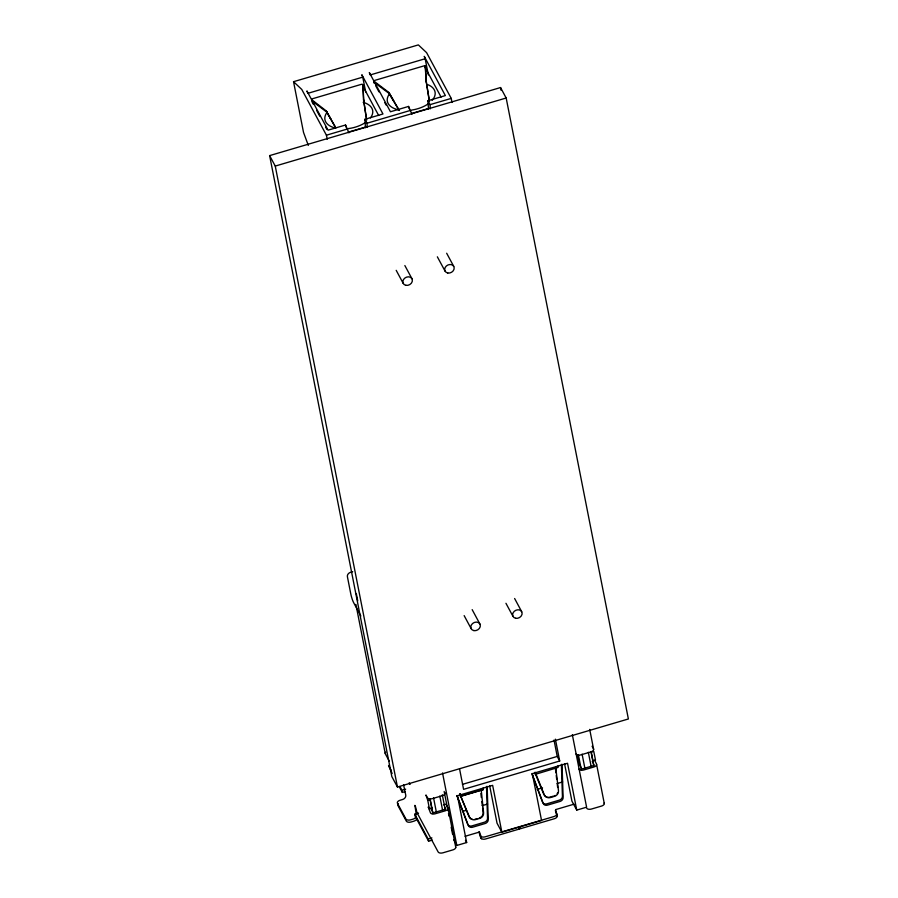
<?xml version="1.0" encoding="UTF-8"?>
<svg xmlns="http://www.w3.org/2000/svg" width="898" height="898" viewBox="0 0 898 898"><rect width="100%" height="100%" fill="white"/><g stroke="black" fill="none" stroke-linecap="round" stroke-linejoin="round"><path stroke-width="1.35" d="M558.04 765.736C559.622 768.43 555.334 767.015 555.941 769.182L558.466 790.554A5.253 5.096 -50.7 0 1 554.661 796.302L550.351 797.57A5.253 5.096 -50.7 0 1 544.278 794.73L535.197 772.269M308.317 145.42L303.524 132.41L293.545 81.696L418.356 44.9L426.584 52.645L451.234 98.398L452.031 102.473M365.475 127.707L364.869 119.311L382.963 113.979L361.838 74.758L362.758 77.138L307.846 93.336L306.925 90.945L328.051 130.165L345.528 125.013L348.929 132.837M428.503 109.118L427.897 100.733L445.374 95.581L424.249 56.361L425.169 58.74L370.245 74.938L369.325 72.547L390.462 111.767L408.556 106.435L411.958 114.259M293.545 81.696L301.773 89.441L326.423 135.194L347.638 128.942M367.282 127.426L366.979 123.239L410.667 110.353M430.31 108.849L430.019 104.651L451.234 98.398M348.121 132.186L366.541 126.764M411.845 113.406L428.941 108.366M269.625 155.612L500.545 87.555L506.169 98.005L628.375 718.972L397.455 787.041L391.831 776.579L269.625 155.612L275.259 166.074L397.455 787.041M275.259 166.074L506.169 98.005M352.69 571.7L350.512 572.34A3.94 3.255 -28.3 0 0 347.403 576.684L350.792 593.948A6.567 0.92 73.6 0 0 353.621 602.614L360.85 616.05M400.014 786.727L401.922 790.274L405.66 789.162M399.161 786.513L402.349 792.429L404.841 791.688M462.459 784.369L557.231 756.442L559.69 761.01L463.581 789.342L459.529 768.722M444.97 792.642A3.94 2.155 -11.1 0 1 442.276 795.707L432.286 798.648A3.94 2.155 -11.1 0 1 427.493 797.783L425.933 794.988L427.774 800.376L430.277 799.635L431.972 808.267L429.48 809.008L428.223 807.01L430.468 812.892A3.94 2.155 -11.1 0 0 435.261 813.756L445.251 810.804A3.94 2.155 -11.1 0 0 447.934 807.74L446.003 804.148L443.5 804.889M593.814 766.129L590.929 751.525L591.288 752.176L593.78 751.446L595.486 760.078L592.983 760.808L592.635 760.157M432.342 840.09L428.604 841.19L415.224 816.349L414.797 814.194L418.547 813.094M463.48 811.163L466.163 810.366M482.237 805.629L487.603 804.047M537.195 789.432L542.549 787.849M557.288 783.505L562.653 781.922M474.963 819.234L477.119 818.606M553.089 796.212L549.857 797.166A5.253 5.096 -50.7 0 1 543.784 794.326L534.972 772.909M414.797 814.194L428.178 839.035L431.927 837.935M465.052 836.296L479.498 832.042L481.047 836.521A3.94 2.155 -11.1 0 0 485.279 836.79L518.988 826.856L519.403 829.011L485.706 838.945A3.94 2.155 -11.1 0 1 481.474 838.676L480.879 837.957A5.253 0.73 73.6 0 1 479.004 831.817M574.013 804.181L555.638 809.603L556.76 814.205A3.94 2.155 -11.1 0 1 553.931 816.551L520.234 826.486L520.66 828.652L554.358 818.718A3.94 2.155 -11.1 0 0 557.187 816.361L557.018 815.507A5.253 0.73 73.6 0 1 555.357 810.378M453.636 839.574L456.801 845.456L466.657 842.549L457.441 795.718L492.643 785.346L501.859 832.177L541.55 820.469L532.334 773.649L567.536 763.266L576.752 810.097L586.607 807.19L572.34 734.699M441.098 97.096L425.652 68.428L425.091 66.115A1.313 0.718 -11.1 0 0 423.62 65.992L374.949 80.337A1.313 0.718 -11.1 0 0 374.006 81.179L388.778 92.393L399.341 110.499M374.264 82.436L388.969 93.336L399.038 110.252M378.687 115.494L363.241 86.825L362.68 84.513A1.313 0.718 -11.1 0 0 361.221 84.39L312.538 98.735A1.313 0.718 -11.1 0 0 311.595 99.577L326.064 110.78L335.257 126.775M480.643 789.499L483.057 789.757L483.247 787.984M483.18 789.005L482.686 788.466L483.057 789.757L460.719 796.346L460.371 795.471L469.385 816.81A5.253 5.096 -50.7 0 0 475.457 819.638L479.768 818.37A5.253 5.096 -50.7 0 0 483.584 812.623L481.227 790.105L460.663 796.167L461.078 797.143M334.965 126.596L326.064 110.78M393.638 100.677L388.778 92.393M330.868 119.097L326.266 111.083L326.243 111.722L311.853 100.834L311.64 99.757M427.897 100.733L430.019 104.651M375.757 85.905L378.978 91.877M384.771 102.63L386.061 105.021M446.665 253.236L453.759 266.403M364.869 119.311L366.979 123.239M437.348 256.817L445.094 271.185M404.863 265.55L411.958 278.717M312.066 101.912L313.357 104.303M316.567 110.274L319.789 116.246M325.581 127L326.872 129.391M396.198 270.332L403.281 283.499M514.621 598.506L521.704 611.684M592.085 746.238L593.499 748.853A3.94 2.155 -11.1 0 1 590.805 751.918L580.826 754.87A3.94 2.155 -11.1 0 1 576.022 754.006M593.275 763.39L593.971 764.703A1.313 0.718 -11.1 0 1 593.073 765.725L583.094 768.666A1.313 0.718 -11.1 0 1 581.489 768.374L579.558 764.782L577.661 755.173M505.944 603.288L513.039 616.466M472.168 609.641L479.902 623.998M576.752 810.097L571.925 801.139L564.55 763.682M464.143 615.613L471.226 628.78M520.66 828.652L519.953 827.339A5.253 0.73 73.6 0 1 519.56 826.519M518.707 827.709L519.403 829.011M501.859 832.177L497.043 823.219L489.668 785.75M465.456 840.304L466.657 842.549M444.735 807.167L445.442 808.481A1.313 0.718 -11.1 0 1 444.544 809.502L434.565 812.443A1.313 0.718 -11.1 0 1 432.959 812.162L430.984 807.807M430.277 799.635L429.918 798.984L432.791 813.588M431.624 807.616L431.972 808.267M389.261 761.167L385.354 753.905A3.94 2.155 -11.1 0 1 385.702 752.187M391.09 770.158L388.542 765.433L392.157 773.504M460.304 794.337L460.719 796.346L460.158 794.393M592.568 762.088L592.253 761.302M459.911 794.146L468.891 816.405A5.253 5.096 -50.7 0 0 472.528 819.358M535.141 772.65L535.915 775.03M531.93 773.515L543.234 803.452A3.94 3.255 -28.3 0 0 547.488 805.147L559.97 801.465A3.94 3.255 -28.3 0 0 563.136 797.592L562.047 764.31M532.211 774.806L542.538 802.15A3.94 3.255 -28.3 0 0 546.792 803.845L559.274 800.163A3.94 3.255 -28.3 0 0 562.429 796.279L561.385 764.389M457.048 795.583L468.352 825.531A3.94 3.255 -28.3 0 0 472.606 827.226L485.088 823.545A3.94 3.255 -28.3 0 0 488.243 819.661L487.154 786.39M456.835 795.583L467.645 824.218A3.94 3.255 -28.3 0 0 471.899 825.913L484.381 822.231A3.94 3.255 -28.3 0 0 487.535 818.359L486.503 786.468M409.185 782.775L410.004 784.381L409.993 783.774M408.556 106.435L409.421 109.04M345.528 125.013L346.381 127.617M594.656 760.247L596.474 763.962A3.94 2.155 -11.1 0 1 593.78 767.027L583.801 769.968A3.94 2.155 -11.1 0 1 578.997 769.115M403.572 784.706L405.75 795.134A3.94 3.255 -28.3 0 1 402.641 799.478L400.149 800.219A3.94 2.155 -11.1 0 0 397.455 803.283L405.907 818.965A3.94 2.155 -11.1 0 0 410.712 819.829L413.203 819.088A3.94 3.255 -28.3 0 0 416.133 816.518M535.612 774.267L556.12 768.037L555.536 767.42L555.941 769.182M534.871 772.448L535.477 774.671M459.978 794.528L460.584 796.739M425.091 66.115L425.652 68.428M362.68 84.513L363.241 86.825M374.006 81.179L374.477 83.514L374.051 81.359M500.545 87.555L501.084 90.294M589.705 729.412L593.645 749.403M596.62 764.512L604.298 803.564M591.288 752.176L592.983 760.808M588.347 752.311L591.311 767.352M582.106 754.152L585.069 769.193M578.357 754.713L581.332 769.81M425.169 58.74L428.346 74.927M555.391 739.166L559.69 761.01M554.01 740.053L557.231 756.442M556.569 813.206L557.187 816.361M362.758 77.138L365.677 91.978M481.047 836.521L481.474 838.676M480.43 835.645L480.879 837.957M326.423 135.194L327.22 139.28M442.534 772.954L456.801 845.456M448.08 808.29L455.769 847.353M444.162 791.464L447.956 810.703M448.495 813.453L449.034 816.203M451.2 827.204L452.547 834.074M442.31 794.809L445.273 809.906M439.818 796.088L442.501 809.772M433.577 797.929L436.26 811.612M427.774 800.376L429.48 809.008M428.178 839.035L428.604 841.19M416.313 814.755L414.91 805.371A7.644 1.066 73.6 0 1 415.46 806.438L417.031 812.735L438.145 851.955A3.94 2.155 -11.1 0 0 442.95 852.808L452.94 849.867A3.94 2.155 -11.1 0 0 455.623 846.803M401.922 790.274L402.349 792.429M356.304 593.567L357.741 600.852M355.889 604.354L385.208 753.355M425.225 66.272L426.146 81.033L429.502 101.553M429.323 101.272L426.359 82.201L425.439 67.35M362.814 84.67L363.533 99.599L366.71 120.119M366.193 117.447L363.735 100.767L363.028 85.748M426.146 81.033L426.292 81.999M363.533 99.599L363.656 100.565M555.447 768.778L555.918 772.785M556.244 775.457L556.715 779.464M557.187 783.471L557.658 787.479M480.879 793.518L481.35 797.525M481.822 801.532L482.293 805.54M482.608 808.211L483.09 812.219A5.253 5.096 -50.7 0 1 482.787 814.666M604.152 803.025A3.94 2.155 -11.1 0 1 601.469 806.09L591.479 809.031A3.94 2.155 -11.1 0 1 586.686 808.178M416.605 819.605A6.567 5.422 -28.3 0 1 413.63 821.255L411.127 821.984A3.94 2.155 -11.1 0 1 406.334 821.131L397.881 805.439A3.94 2.155 -11.1 0 1 398.229 803.732M557.68 792.586A5.253 5.096 -50.7 0 1 557.119 793.709M555.301 795.404A5.253 5.096 -50.7 0 1 554.167 795.897M482.226 815.777A5.253 5.096 -50.7 0 1 479.274 817.966M427.942 84.715A24.313 13.313 -11.1 0 1 432.14 100.385M428.391 103.719A24.313 13.313 -11.1 0 1 411.52 110.095M399.475 110.016A24.313 13.313 -11.1 0 1 389.552 93.796M363.151 102.293A24.313 13.313 -11.1 0 1 370.447 117.907M365.98 122.117A24.313 13.313 -11.1 0 1 346.606 128.784M335.74 128.145A24.313 13.313 -11.1 0 1 327.141 112.194M460.629 795.572L460.034 793.989L460.629 795.572M447.765 273.003A4.95 4.086 -28.3 0 0 454.13 267.402A4.95 4.086 -28.3 0 0 446.385 265.965A4.95 4.086 -28.3 0 0 447.765 273.003M405.963 285.328A4.95 4.086 -28.3 0 0 412.317 279.727A4.95 4.086 -28.3 0 0 404.571 278.279A4.95 4.086 -28.3 0 0 405.963 285.328M515.71 618.284A4.95 4.086 -28.3 0 0 522.075 612.683A4.95 4.086 -28.3 0 0 514.33 611.246A4.95 4.086 -28.3 0 0 515.71 618.284M473.908 630.609A4.95 4.086 -28.3 0 0 480.273 625.008A4.95 4.086 -28.3 0 0 472.516 623.56A4.95 4.086 -28.3 0 0 473.908 630.609"/></g></svg>
